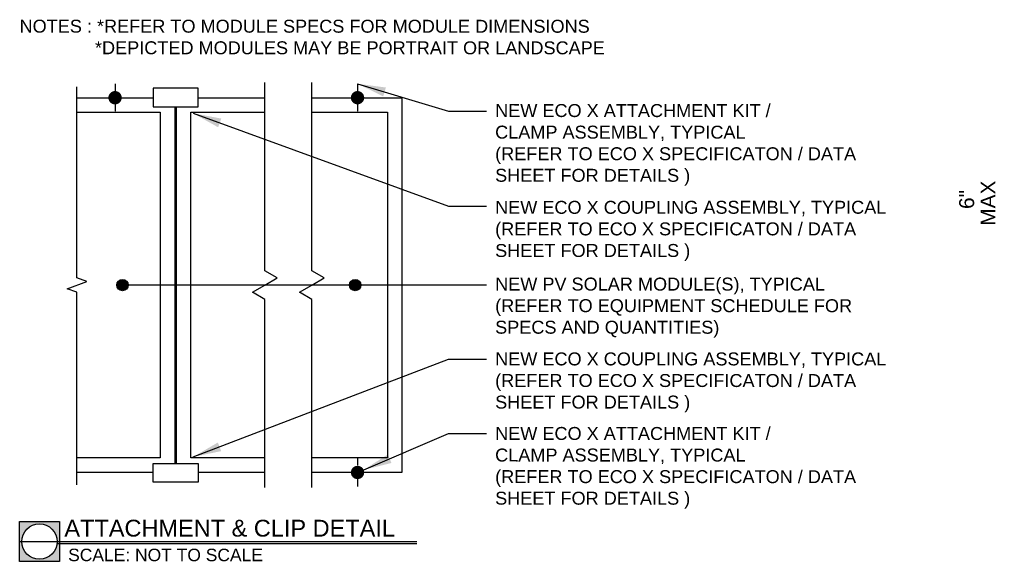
# Model space of a CAD drawing. Header units: feet. Extents: x 873 to 1463, y 2730 to 2935.
# Drawn here: x 873.3 to 1161.7, y 2729.8 to 2890.2 of the extents above; entities that cross this region are included whole.
import ezdxf

# ---------------------------------------------------------------- set-up
doc = ezdxf.new("R2010")
doc.units = ezdxf.units.FT
doc.header["$MEASUREMENT"] = 0
doc.linetypes.add('HIDDEN', pattern=[0.375, 0.25, -0.125])
doc.styles.add('PAPER SPACE TXT', font='technic_.ttf', dxfattribs={"height": 0.125})
doc.styles.add('TITLE BBLOCK TEXT', font='ARIALUNI.TTF')
doc.dimstyles.new('PAPER SPACE', dxfattribs={"dimscale": 0, "dimtxt": 0.125, "dimasz": 0.125, "dimexe": 0, "dimexo": 0.020508, "dimgap": 0.041992, "dimtad": 1, "dimdec": 4, "dimzin": 3, "dimdsep": 46, "dimlunit": 4, "dimtxsty": 'PAPER SPACE TXT', "dimcen": 0.125, "dimclrd": 1, "dimclre": 1, "dimclrt": 7, "dimadec": 0, "dimazin": 0, "dimtfac": 1, "dimtdec": 4, "dimtofl": 0, "dimtmove": 2, "dimatfit": 3, "dimfxl": 1, "dimfrac": 2, "dimtolj": 1, "dimtzin": 0, "dimarcsym": 1})

msp = doc.modelspace()

# ---------------------------------------------------------------- hatches: boundary and pattern name
h = msp.add_hatch(color=1)
h.dxf.hatch_style = 1
edge = h.paths.add_edge_path()
edge.add_arc((903.7, 2811.6), 1.68, 0, 360)
h = msp.add_hatch(color=1)
h.dxf.hatch_style = 1
edge = h.paths.add_edge_path()
edge.add_arc((972.48, 2811.6), 1.68, 0, 360)
h = msp.add_hatch(color=6)
h.dxf.hatch_style = 1
h.paths.add_polyline_path([(885.05, 2741.62), (873.26, 2741.62), (873.26, 2729.83), (885.05, 2729.83)])
h.paths.add_polyline_path([(884.39, 2735.73, -1), (873.92, 2735.73, -1)], flags=16)

# ---------------------------------------------------------------- linework, layer by layer
at = {"color": 1, "linetype": 'HIDDEN', "ltscale": 0.25}
for p, q in [((901.49, 2871.15), (901.49, 2862.91)), ((973.18, 2871.15), (973.18, 2862.91)), ((973.18, 2760.28), (973.18, 2752.05))]:
    msp.add_line(p, q, dxfattribs=at)
at = {"color": 1, "linetype": 'Continuous'}
for p, q in [((926.04, 2869.86), (912.76, 2869.86)), ((912.76, 2869.86), (912.76, 2864.35)), ((926.04, 2864.35), (926.04, 2869.86)), ((912.76, 2864.35), (926.04, 2864.35)), ((912.76, 2753.34), (912.76, 2758.85)), ((912.76, 2758.85), (926.04, 2758.85)), ((926.04, 2758.85), (926.04, 2753.34)), ((926.04, 2753.34), (912.76, 2753.34))]:
    msp.add_line(p, q, dxfattribs=at)
at = {"color": 6}
msp.add_line((873.26, 2735.73), (990.7, 2735.73), dxfattribs=at)
at = {"color": 251, "linetype": 'Continuous'}
msp.add_line((884.39, 2735.14), (990.7, 2735.14), dxfattribs=at)
at = {"color": 3, "flags": 128}
for points in [[(945.78, 2751.7), (945.78, 2807.36), (942.11, 2809.48), (945.78, 2811.6), (949.45, 2813.72), (945.78, 2815.84), (945.78, 2871.5)], [(959.67, 2751.7), (959.67, 2807.36), (956, 2809.48), (959.67, 2811.6), (963.34, 2813.72), (959.67, 2815.84), (959.67, 2871.5)]]:
    msp.add_lwpolyline(points, dxfattribs=at)
at = {"color": 3, "linetype": 'Continuous', "flags": 128}
msp.add_lwpolyline([(890.23, 2752.54), (890.23, 2809.47), (887.31, 2810.54), (893.15, 2812.66), (890.23, 2813.73), (890.23, 2870.23)], dxfattribs=at)
at = {"const_width": 1.97, "flags": 128}
for points in [[(900.51, 2867.03, 1), (902.48, 2867.03, 1)], [(972.19, 2867.03, 1), (974.16, 2867.03, 1)], [(972.19, 2756.17, 1), (974.16, 2756.17, 1)]]:
    msp.add_lwpolyline(points, format="xyb", close=True, dxfattribs=at)
at = {"color": 7, "linetype": 'Continuous', "flags": 128}
for points in [[(890.23, 2867.03), (912.76, 2867.03)], [(926.04, 2867.03), (945.78, 2867.03)], [(959.67, 2867.03), (986.3, 2867.03), (986.3, 2756.17), (959.67, 2756.17)], [(919.15, 2864.35), (919.15, 2758.85)], [(919.65, 2758.85), (919.65, 2864.35)], [(912.76, 2756.17), (890.23, 2756.17)], [(945.78, 2756.17), (926.04, 2756.17)]]:
    msp.add_lwpolyline(points, dxfattribs=at)
at = {"color": 8, "linetype": 'Continuous', "flags": 128}
for points in [[(890.23, 2862.73), (914.85, 2862.73), (914.85, 2760.46), (890.23, 2760.46)], [(945.78, 2760.46), (923.94, 2760.46), (923.94, 2862.73), (945.78, 2862.73)], [(959.67, 2862.73), (982.01, 2862.73), (982.01, 2760.46), (959.67, 2760.46)]]:
    msp.add_lwpolyline(points, dxfattribs=at)
at = {"color": 1, "flags": 128}
msp.add_lwpolyline([(1011.26, 2811.6), (903.7, 2811.6)], dxfattribs=at)
at = {"color": 6}
msp.add_lwpolyline([(873.26, 2741.62), (885.05, 2741.62), (885.05, 2729.83), (873.26, 2729.83)], close=True, dxfattribs=at)
at = {"color": 1}
for centre in [(903.7, 2811.6), (972.48, 2811.6)]:
    msp.add_circle(centre, 1.68, dxfattribs=at)
at = {"color": 6}
msp.add_circle((879.15, 2735.73), 5.23, dxfattribs=at)

# ---------------------------------------------------------------- texts
at = {"color": 7, "style": 'TITLE BBLOCK TEXT'}
for s, insert, char_height, width, attachment_point, rotation in [('\\pi-19.149,l19.149;NOTES : *REFER TO MODULE SPECS FOR MODULE DIMENSIONS\\P\\pi0,l0;               *DEPICTED MODULES MAY BE PORTRAIT OR LANDSCAPE\\P\\P\\pi-19.149,l19.149;               ', (873.27, 2890.11), 3.8299, 248.3125, 1, 359.9886), ('NEW ECO X ATTACHMENT KIT /\\PCLAMP ASSEMBLY, TYPICAL\\P(REFER TO ECO X SPECIFICATON / DATA SHEET FOR DETAILS )', (1013.85, 2865.15), 3.8299, 109.8677, 1, 359.9886), ('\\A1;MAX', (1157.32, 2829.13), 4.424, 72.7668, 1, 89.9886), ('\\A1;6"', (1151.01, 2834.11), 4.424, 72.7668, 1, 89.9886), ('NEW ECO X COUPLING ASSEMBLY, TYPICAL\\P(REFER TO ECO X SPECIFICATON / DATA SHEET FOR DETAILS )', (1013.85, 2818.76), 3.8299, 117.8023, 7, 0.0114), ('NEW PV SOLAR MODULE(S), TYPICAL\\P(REFER TO EQUIPMENT SCHEDULE FOR SPECS AND QUANTITIES)', (1013.85, 2813.82), 3.8299, 105.4472, 1, 359.9886), ('NEW ECO X COUPLING ASSEMBLY, TYPICAL\\P(REFER TO ECO X SPECIFICATON / DATA SHEET FOR DETAILS )', (1013.85, 2791.68), 3.8299, 117.8023, 1, 359.9886), ('NEW ECO X ATTACHMENT KIT /\\PCLAMP ASSEMBLY, TYPICAL\\P(REFER TO ECO X SPECIFICATON / DATA SHEET FOR DETAILS )', (1013.85, 2769.63), 3.8299, 109.8677, 1, 359.9886), ('ATTACHMENT & CLIP DETAIL', (886.52, 2742.19), 4.9766, 191.6609, 1, 359.9886), ('SCALE: NOT TO SCALE', (887.63, 2733.62), 3.6907, 80.1638, 1, 359.9886)]:
    msp.add_mtext(s, dxfattribs=dict(at, insert=insert, char_height=char_height, width=width, attachment_point=attachment_point, rotation=rotation))

# ---------------------------------------------------------------- leaders
for points in [[(973.18, 2871.15), (1000.1, 2863.01), (1011.26, 2863.01)], [(924.6, 2862.42), (1000.1, 2834.96), (1011.26, 2834.96)], [(924.6, 2760.78), (1000.1, 2789.71), (1011.26, 2789.71)], [(975, 2756.95), (1000.1, 2767.69), (1011.26, 2767.69)]]:
    msp.add_leader(points, dimstyle='PAPER SPACE', override={"dimscale": 66.653699, "dimtad": 0})

doc.saveas('drawing.dxf')
